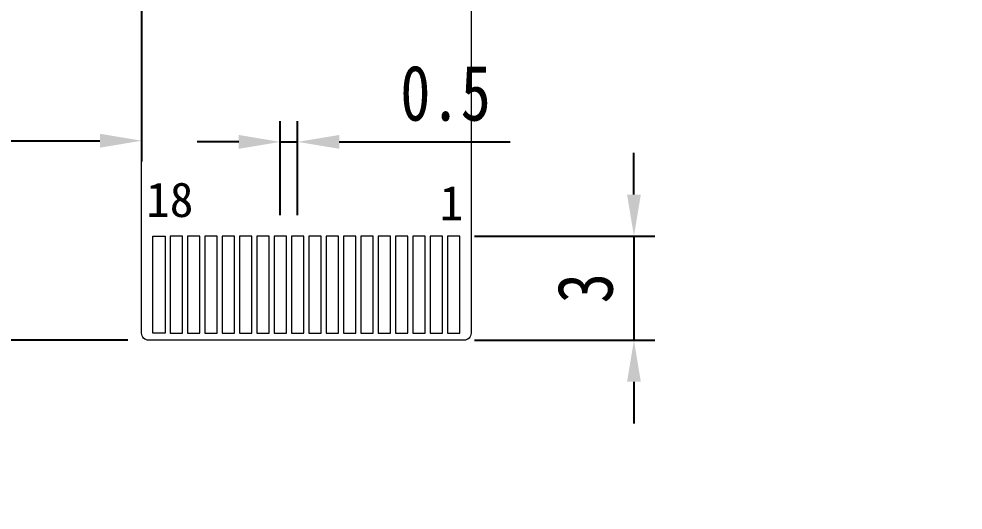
# Model space of a CAD drawing. Extents: x -128 to 4168, y -1774 to 38.
# Drawn here: x 2011.41 to 2038.64, y -898.29 to -884.13 of the extents above; entities that cross this region are included whole.
import ezdxf

# ---------------------------------------------------------------- set-up
doc = ezdxf.new("R2010")
doc.units = 0
doc.header["$LTSCALE"] = 16.335
for name, color, linetype, lineweight in [('dim', 3, 'Continuous', 13), ('DWG', 7, 'Continuous', 18), ('LCD', 4, 'Continuous', 9)]:
    doc.layers.add(name, color=color, linetype=linetype, lineweight=lineweight)
doc.layers.add('DIM（标注）', color=3, linetype='Continuous')
doc.layers.add('LCD-FPC', color=6, linetype='Continuous')
doc.styles.add('Arial', font='simhei.ttf')
doc.styles.get("Standard").update_dxf_attribs({"font": '', "width": 0.8})
doc.styles.add('宋体', font='')
doc.styles.get('Standard').set_extended_font_data('NSimSun')
doc.styles.get('宋体').set_extended_font_data('SimSun')
doc.dimstyles.new('STANDARD$0', dxfattribs={"dimtxt": 1.6, "dimasz": 1.2, "dimexe": 0.6, "dimexo": 0.6, "dimgap": 0.6, "dimtad": 1, "dimzin": 9, "dimdsep": 46, "dimtxsty": 'Standard', "dimcen": 0.198, "dimazin": 0, "dimtfac": 1, "dimtmove": 0, "dimatfit": 3, "dimfxl": 1, "dimtolj": 1, "dimtzin": 0, "dimlwd": -1, "dimlwe": -1, "dimarcsym": 0})
doc.dimstyles.new('标注模版', dxfattribs={"dimtxt": 1.5, "dimasz": 2, "dimexe": 0.5, "dimexo": 0.5, "dimgap": 0.2, "dimtad": 1, "dimzin": 1, "dimdsep": 46, "dimtxsty": 'Arial', "dimcen": 1, "dimclrd": 3, "dimclre": 3, "dimclrt": 3, "dimadec": 0, "dimazin": 0, "dimtp": 1.2, "dimtm": 1.2, "dimtfac": 1, "dimtmove": 0, "dimatfit": 3, "dimfxl": 1, "dimtolj": 1, "dimarcsym": 0})

# ---------------------------------------------------------------- blocks, each defined once
blk = doc.blocks.new('*D847')
at = {"layer": 'Defpoints', "color": 0}
for p in [(2019.449, -887.674), (2018.949, -890.391), (2019.449, -890.391)]:
    blk.add_point(p, dxfattribs=at)
at = {"layer": 'LCD-FPC', "color": 0}
for p, q in [((2018.949, -889.791), (2018.949, -887.074)), ((2019.449, -889.791), (2019.449, -887.074)), ((2017.749, -887.674), (2016.549, -887.674)), ((2018.949, -887.674), (2019.449, -887.674)), ((2020.649, -887.674), (2025.58, -887.674))]:
    blk.add_line(p, q, dxfattribs=at)
for points in [[(2017.749, -887.474), (2017.749, -887.874), (2018.949, -887.674)], [(2020.649, -887.474), (2020.649, -887.874), (2019.449, -887.674)]]:
    blk.add_solid(points, dxfattribs=at)
at = {"layer": 'LCD-FPC', "color": 0, "insert": (2023.714, -886.274), "char_height": 1.6, "attachment_point": 5}
blk.add_mtext('\\A1;0.5', dxfattribs=at)
blk = doc.blocks.new('*D848')
at = {"layer": 'Defpoints', "color": 0}
for p in [(2023.949, -890.391), (2023.949, -893.391), (2029.146, -893.391)]:
    blk.add_point(p, dxfattribs=at)
at = {"layer": 'LCD-FPC', "color": 0}
for p, q in [((2029.146, -889.191), (2029.146, -887.991)), ((2024.549, -890.391), (2029.746, -890.391)), ((2029.146, -890.391), (2029.146, -893.391)), ((2024.549, -893.391), (2029.746, -893.391)), ((2029.146, -894.591), (2029.146, -895.791))]:
    blk.add_line(p, q, dxfattribs=at)
for points in [[(2028.946, -889.191), (2029.346, -889.191), (2029.146, -890.391)], [(2028.946, -894.591), (2029.346, -894.591), (2029.146, -893.391)]]:
    blk.add_solid(points, dxfattribs=at)
at = {"layer": 'LCD-FPC', "color": 0, "insert": (2027.746, -891.891), "char_height": 1.6, "attachment_point": 5, "rotation": 90}
blk.add_mtext('\\A1;3', dxfattribs=at)
blk = doc.blocks.new('*D852')
at = {"layer": 'Defpoints', "color": 0}
for p in [(1892.541, -527.603), (1890.941, -540.427), (1892.541, -540.416), (2060.781, -893.678), (2061.081, -893.678), (2061.081, -897.79)]:
    blk.add_point(p, dxfattribs=at)
at = {"layer": 'dim', "color": 3, "lineweight": -2}
for p, q in [((1890.941, -539.517), (1890.941, -525.853)), ((1892.541, -539.506), (1892.541, -525.853)), ((1889.541, -527.603), (1888.141, -527.603)), ((1890.941, -527.603), (1892.541, -527.603)), ((1893.941, -527.603), (1908.808, -527.603))]:
    blk.add_line(p, q, dxfattribs=at)
at = {"layer": 'dim', "color": 3}
for points in [[(1889.541, -527.37), (1889.541, -527.836), (1890.941, -527.603)], [(1893.941, -527.37), (1893.941, -527.836), (1892.541, -527.603)]]:
    blk.add_solid(points, dxfattribs=at)
at = {"layer": 'DIM（标注）', "color": 3, "lineweight": -2}
for p, q in [((2060.781, -894.178), (2060.781, -898.29)), ((2061.081, -894.178), (2061.081, -898.29)), ((2058.781, -897.79), (2056.781, -897.79)), ((2060.781, -897.79), (2061.081, -897.79)), ((2063.081, -897.79), (2082.6, -897.79))]:
    blk.add_line(p, q, dxfattribs=at)
at = {"layer": 'DIM（标注）', "color": 3}
for points in [[(2058.781, -897.457), (2058.781, -898.124), (2060.781, -897.79)], [(2063.081, -897.457), (2063.081, -898.124), (2061.081, -897.79)]]:
    blk.add_solid(points, dxfattribs=at)
at = {"layer": 'dim', "color": 3, "insert": (1902.075, -526.588), "char_height": 1.4, "attachment_point": 5, "style": 'Arial'}
blk.add_mtext('\\A1;CG 1.60±0.05', dxfattribs=at)
at = {"layer": 'DIM（标注）', "color": 3, "insert": (2073.84, -896.832), "char_height": 1.5, "attachment_point": 5, "style": 'Arial'}
blk.add_mtext('\\A1;FPC+PI=0.30{\\fArial|b0|i0|c134|p34;%%P}0.03', dxfattribs=at)
blk = doc.blocks.new('*D857')
at = {"layer": 'Defpoints', "color": 0}
for p in [(1987.194, -872.175), (2009.033, -872.175), (2015.149, -893.391)]:
    blk.add_point(p, dxfattribs=at)
at = {"layer": 'LCD-FPC', "color": 0}
for p, q in [((2008.433, -872.175), (1986.594, -872.175)), ((1987.194, -892.191), (1987.194, -873.375)), ((2014.549, -893.391), (1986.594, -893.391))]:
    blk.add_line(p, q, dxfattribs=at)
for points in [[(1986.994, -873.375), (1987.394, -873.375), (1987.194, -872.175)], [(1986.994, -892.191), (1987.394, -892.191), (1987.194, -893.391)]]:
    blk.add_solid(points, dxfattribs=at)
at = {"layer": 'LCD-FPC', "color": 0, "insert": (1985.794, -882.783), "char_height": 1.6, "attachment_point": 5, "rotation": 90}
blk.add_mtext('\\A1;21.22', dxfattribs=at)
blk = doc.blocks.new('*D858')
at = {"layer": 'Defpoints', "color": 0}
for p in [(2001.033, -864.175), (2014.949, -881.918), (2014.949, -887.64)]:
    blk.add_point(p, dxfattribs=at)
at = {"layer": 'LCD-FPC', "color": 0}
for p, q in [((2001.033, -864.775), (2001.033, -888.24)), ((2014.949, -882.518), (2014.949, -888.24)), ((2002.233, -887.64), (2013.749, -887.64))]:
    blk.add_line(p, q, dxfattribs=at)
for points in [[(2002.233, -887.44), (2002.233, -887.84), (2001.033, -887.64)], [(2013.749, -887.44), (2013.749, -887.84), (2014.949, -887.64)]]:
    blk.add_solid(points, dxfattribs=at)
at = {"layer": 'LCD-FPC', "color": 0, "insert": (2007.991, -886.24), "char_height": 1.6, "attachment_point": 5}
blk.add_mtext('\\A1;13.92', dxfattribs=at)

msp = doc.modelspace()

# ---------------------------------------------------------------- linework, layer by layer
at = {"layer": 'DWG', "color": 30, "lineweight": 0}
for points in [[(2015.274, -891.441), (2015.274, -890.391), (2015.624, -890.391), (2015.624, -893.191), (2015.274, -893.191), (2015.274, -891.941), (2015.274, -891.941), (2015.274, -891.441)], [(2016.124, -890.391), (2015.774, -890.391), (2015.774, -893.191), (2016.124, -893.191)], [(2016.624, -890.391), (2016.274, -890.391), (2016.274, -893.191), (2016.624, -893.191)], [(2017.124, -890.391), (2016.774, -890.391), (2016.774, -893.191), (2017.124, -893.191)], [(2017.624, -890.391), (2017.274, -890.391), (2017.274, -893.191), (2017.624, -893.191)], [(2018.124, -890.391), (2017.774, -890.391), (2017.774, -893.191), (2018.124, -893.191)], [(2018.624, -890.391), (2018.274, -890.391), (2018.274, -893.191), (2018.624, -893.191)], [(2019.124, -890.391), (2018.774, -890.391), (2018.774, -893.191), (2019.124, -893.191)], [(2019.624, -890.391), (2019.274, -890.391), (2019.274, -893.191), (2019.624, -893.191)], [(2020.124, -890.391), (2019.774, -890.391), (2019.774, -893.191), (2020.124, -893.191)], [(2020.624, -890.391), (2020.274, -890.391), (2020.274, -893.191), (2020.624, -893.191)], [(2021.124, -890.391), (2020.774, -890.391), (2020.774, -893.191), (2021.124, -893.191)], [(2021.624, -890.391), (2021.274, -890.391), (2021.274, -893.191), (2021.624, -893.191)], [(2022.124, -890.391), (2021.774, -890.391), (2021.774, -893.191), (2022.124, -893.191)], [(2022.624, -890.391), (2022.274, -890.391), (2022.274, -893.191), (2022.624, -893.191)], [(2023.124, -890.391), (2022.774, -890.391), (2022.774, -893.191), (2023.124, -893.191)], [(2023.624, -890.391), (2023.274, -890.391), (2023.274, -893.191), (2023.624, -893.191)], [(2024.124, -890.391), (2023.774, -890.391), (2023.774, -893.191), (2024.124, -893.191)]]:
    msp.add_lwpolyline(points, close=True, dxfattribs=at)
at = {"layer": 'LCD', "color": 30}
msp.add_lwpolyline([(2024.449, -881.918), (2024.449, -893.191, -0.414214), (2024.249, -893.391), (2015.149, -893.391, -0.414214), (2014.949, -893.191), (2014.949, -881.918, 0.414214)], format="xyb", dxfattribs=at)

# ---------------------------------------------------------------- texts
at = {"char_height": 1, "width": 1.48691, "attachment_point": 1, "style": '宋体'}
for s, insert in [('18', (2015.081, -888.839)), ('1', (2023.546, -888.937))]:
    msp.add_mtext(s, dxfattribs=dict(at, insert=insert))

# ---------------------------------------------------------------- dimensions: what is measured, and where the dimension line sits
at = {"layer": 'DIM（标注）', "color": 30}
dim = msp.add_linear_dim(base=(2061.081, -897.79), p1=(2060.781, -893.678), p2=(2061.081, -893.678), text='FPC+PI=<>{\\fArial|b0|i0|c134|p34;%%P}0.03', dimstyle='标注模版', dxfattribs=at)
dim.commit()
dim.dimension.update_dxf_attribs({"geometry": '*D852', "text_midpoint": (2073.84, -896.832)})
at = {"layer": 'LCD-FPC', "color": 3}
for base, p1, p2, picture, middle in [((2014.949, -887.64), (2001.033, -864.175), (2014.949, -881.918), '*D858', (2007.991, -886.24)), ((2019.449, -887.674), (2018.949, -890.391), (2019.449, -890.391), '*D847', (2023.714, -886.274))]:
    dim = msp.add_linear_dim(base=base, p1=p1, p2=p2, dimstyle='STANDARD$0', override={"dimfxl": 0.4, "dimarcsym": 1}, dxfattribs=at)
    dim.commit()
    dim.dimension.update_dxf_attribs({"geometry": picture, "text_midpoint": middle})
for base, p1, p2, picture, middle in [((1987.194, -872.175), (2015.149, -893.391), (2009.033, -872.175), '*D857', (1985.794, -882.783)), ((2029.146, -893.391), (2023.949, -890.391), (2023.949, -893.391), '*D848', (2027.746, -891.891))]:
    dim = msp.add_linear_dim(base=base, p1=p1, p2=p2, angle=90, dimstyle='STANDARD$0', override={"dimfxl": 0.4, "dimarcsym": 1}, dxfattribs=at)
    dim.commit()
    dim.dimension.update_dxf_attribs({"geometry": picture, "text_midpoint": middle})

doc.saveas('drawing.dxf')
